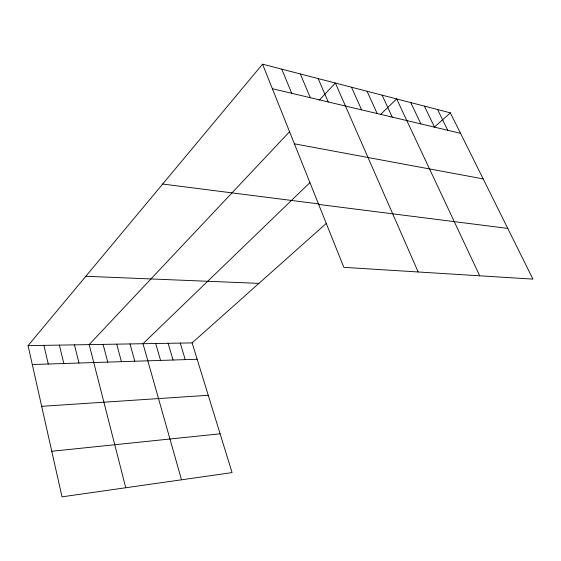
<?xml version="1.0" encoding="UTF-8"?>
<svg xmlns="http://www.w3.org/2000/svg" width="561" height="561" viewBox="0 0 561 561"><rect width="100%" height="100%" fill="white"/><g stroke="black" fill="none" stroke-linecap="round" stroke-linejoin="round"><path stroke-width="0.84" d="M326.411 223.278L192.114 342.897L232.065 472.607L62.012 496.829L28.05 345.632L262.548 64.171L450.378 112.852L532.95 279.126L343.844 267.352L262.548 64.171M289.757 131.519L89.164 344.608L125.755 487.747M319.293 100.146L335.387 83.049L418.169 271.98M309.868 182.676L142.992 343.711L181.505 479.809M380.428 114.591L396.655 98.925L479.711 275.816M434.172 127.291L450.378 112.852M51.78 451.268L220.115 433.8M41.682 406.332L208.25 395.281M32.293 364.524L197.149 359.25M28.05 345.632L192.114 342.897M85.84 276.271L258.916 283.389M162.676 184.043L318.697 203.916M318.669 204.435L507.768 228.418M294.42 143.819L483.182 178.91M272.365 88.701L460.546 133.315M437.58 109.535L447.755 130.285M424.375 106.113L434.551 127.158M410.736 102.579L420.911 123.918M382.104 95.16L392.258 117.13M367.062 91.261L377.195 113.553M351.495 87.221L361.607 109.858M318.185 78.589L328.206 101.941M300.338 73.968L310.303 97.698M281.804 69.164L291.699 93.287M180.242 343.094L185.235 359.629M168.104 343.297L173.047 360.022M155.685 343.5L160.586 360.421M129.998 343.928L134.787 361.242M116.709 344.152L121.428 361.67M103.098 344.377L107.761 362.111M74.459 344.854L78.968 363.03M59.382 345.106L63.807 363.514M43.912 345.366L48.253 364.012"/></g></svg>
